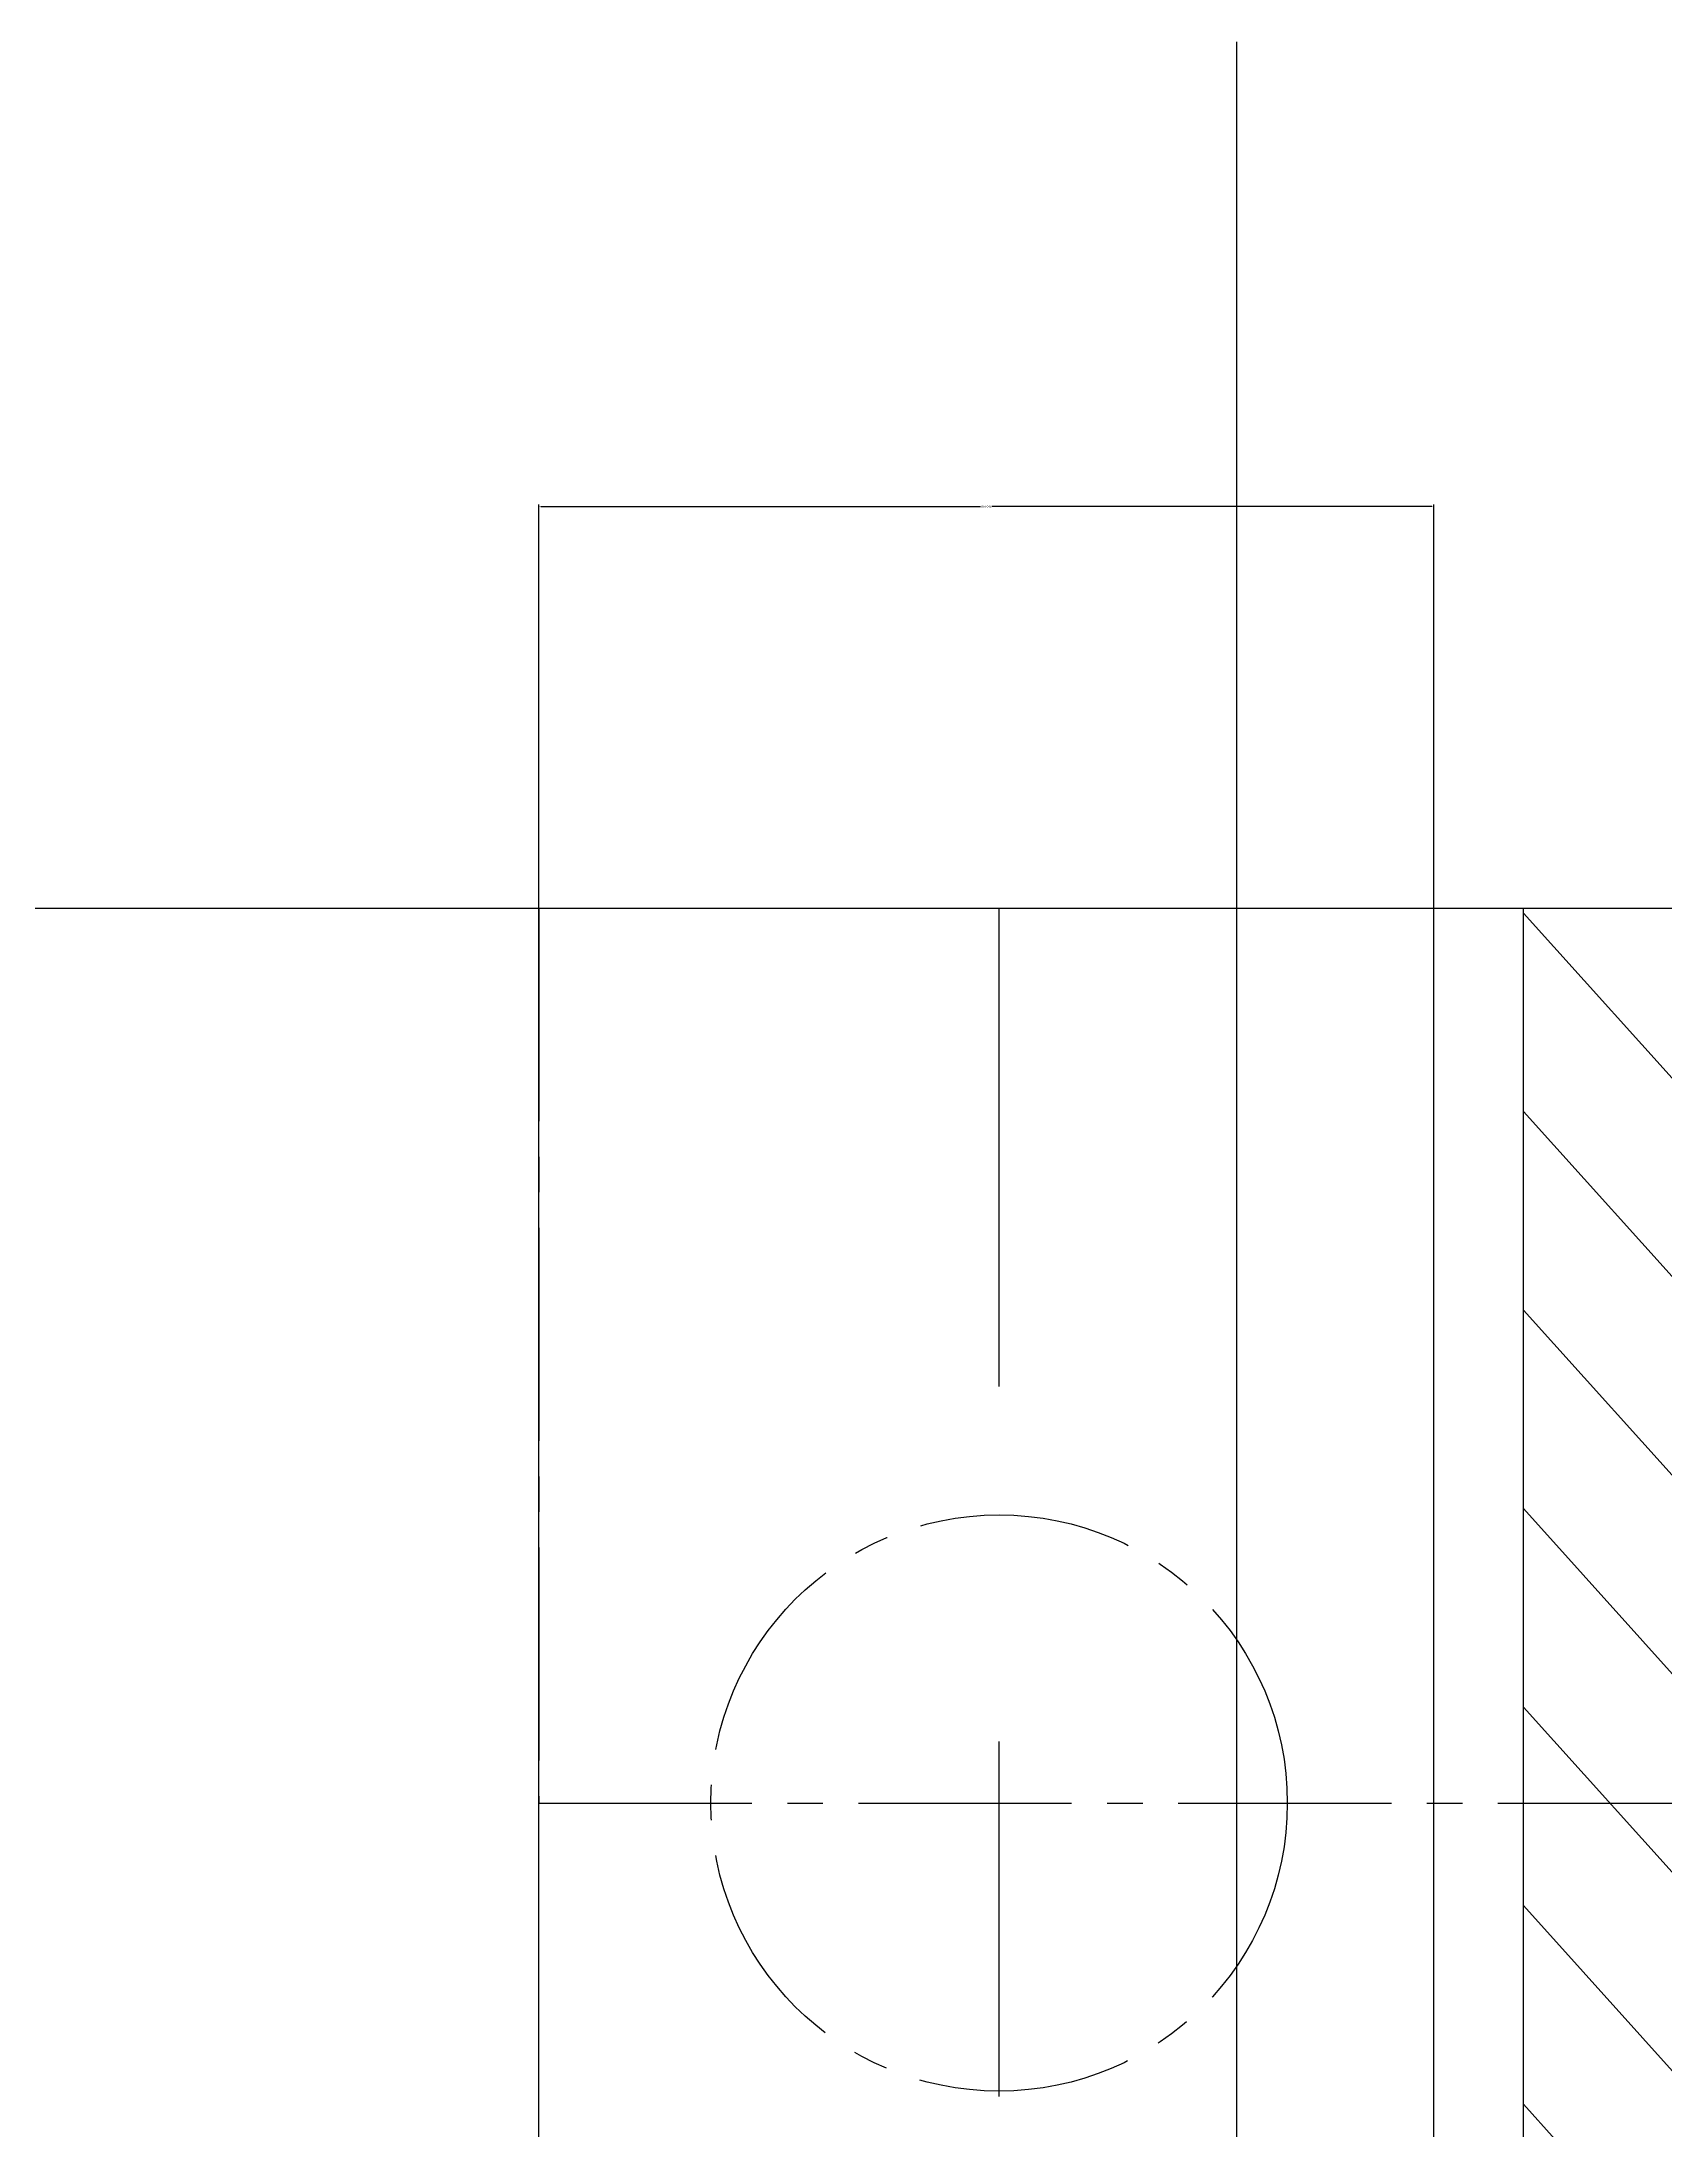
# Model space of a CAD drawing. Header units: millimetres. Extents: x 992 to 14246, y 907 to 4545.
# Drawn here: x 10799.5 to 10944.6, y 3545.8 to 3732.5 of the extents above; entities that cross this region are included whole.
import ezdxf

# ---------------------------------------------------------------- set-up
doc = ezdxf.new("R2010")
doc.units = ezdxf.units.MM
doc.linetypes.add('CENTER2', pattern=[28.575, 19.05, -3.175, 3.175, -3.175])
doc.styles.get("Standard").update_dxf_attribs({"font": 'arial.ttf'})
doc.dimstyles.get("Standard").update_dxf_attribs({"dimtxt": 0.18, "dimasz": 0.18, "dimexe": 0.18, "dimexo": 0.0625, "dimgap": 0.09, "dimtad": 0, "dimtih": 1, "dimtoh": 1, "dimdec": 4, "dimzin": 0, "dimdsep": 46, "dimtxsty": 'Standard', "dimcen": 0.09, "dimadec": 0, "dimazin": 0, "dimtfac": 1, "dimtdec": 4, "dimtofl": 0, "dimtmove": 0, "dimatfit": 3, "dimfxl": 1, "dimtolj": 1, "dimtzin": 0, "dimarcsym": 0})

# ---------------------------------------------------------------- blocks, each defined once
blk = doc.blocks.new('*D79')
at = {"color": 0, "lineweight": -2, "transparency": 16777216}
for p, q in [((10843.92, 3655.15), (10843.92, 3691.17)), ((10844.1, 3690.99), (10883.39, 3690.99)), ((10923.74, 3690.99), (10884.45, 3690.99)), ((10923.92, 3655.15), (10923.92, 3691.17))]:
    blk.add_line(p, q, dxfattribs=at)
at = {"color": 0, "transparency": 16777216}
for points in [[(10844.1, 3691.02), (10844.1, 3690.96), (10843.92, 3690.99)], [(10923.74, 3691.02), (10923.74, 3690.96), (10923.92, 3690.99)]]:
    blk.add_solid(points, dxfattribs=at)
at = {"layer": 'Defpoints', "color": 0, "transparency": 16777216}
for p in [(10843.92, 3690.99), (10843.92, 3655.09), (10923.92, 3655.09)]:
    blk.add_point(p, dxfattribs=at)
at = {"color": 0, "transparency": 16777216, "insert": (10883.92, 3690.99), "char_height": 0.18, "attachment_point": 5}
blk.add_mtext('\\A1;80.0000', dxfattribs=at)

msp = doc.modelspace()

# ---------------------------------------------------------------- hatches: boundary and pattern name
h = msp.add_hatch()
h.set_pattern_fill('ANSI31', color=256, scale=95, angle=87)
h.set_pattern_definition([(132, (9543.366, 2410.512), (-8.824845, -7.945926), [])])
h.paths.add_polyline_path([(10947.91983, 3095.08591), (10931.91983, 3095.08591), (10931.91983, 2955.08591), (10947.91983, 2955.08591)])
h.paths.add_polyline_path([(10947.91983, 3295.08591), (10931.91983, 3295.08591), (10931.91983, 3095.08591), (10947.91983, 3095.08591)])
h.paths.add_polyline_path([(10947.91983, 3435.08591), (10931.91983, 3435.08591), (10931.91983, 3295.08591), (10947.91983, 3295.08591)])
h.paths.add_polyline_path([(10947.91983, 3575.08591), (10931.91983, 3575.08591), (10931.91983, 3435.08591), (10947.91983, 3435.08591)])
h.paths.add_polyline_path([(10947.91983, 3655.08591), (10931.91983, 3655.08591), (10931.91983, 3575.08591), (10947.91983, 3575.08591)])
h.paths.add_polyline_path([(10947.91983, 2955.08591), (10931.91983, 2955.08591), (10931.91983, 2815.08591), (10947.91983, 2815.08591)])
h.paths.add_polyline_path([(10947.91983, 2815.08591), (10931.91983, 2815.08591), (10931.91983, 2755.08591), (10947.91983, 2755.08591)])

# ---------------------------------------------------------------- linework, layer by layer
for p, q in [((10906.28802, 3732.53937), (10906.28802, 3417.53937)), ((10789.91983, 3655.08591), (11271.91983, 3655.08591)), ((10843.91983, 2755.08591), (10843.91983, 3655.08591)), ((10923.91983, 2755.08591), (10923.91983, 3655.08591)), ((10931.91983, 2755.08591), (10931.91983, 3655.08591))]:
    msp.add_line(p, q)
at = {"linetype": 'CENTER2'}
for p, q in [((10843.91983, 3655.08591), (10843.91983, 3575.08591)), ((10843.91983, 3575.08591), (11018.7362, 3575.08591))]:
    msp.add_line(p, q, dxfattribs=at)
at = {"linetype": 'CENTER2', "ltscale": 10}
msp.add_line((10885.06184, 2755.08591), (10885.06184, 3655.08591), dxfattribs=at)
at = {"linetype": 'CENTER2'}
msp.add_circle((10885.06184, 3575.08591), 25.75787, dxfattribs=at)

# ---------------------------------------------------------------- dimensions: what is measured, and where the dimension line sits
dim = msp.add_linear_dim(base=(10843.91983, 3690.98513), p1=(10923.91983, 3655.08591), p2=(10843.91983, 3655.08591), dimstyle='Standard')
dim.commit()
dim.dimension.update_dxf_attribs({"geometry": '*D79', "text_midpoint": (10883.91983, 3690.98513)})

doc.saveas('drawing.dxf')
